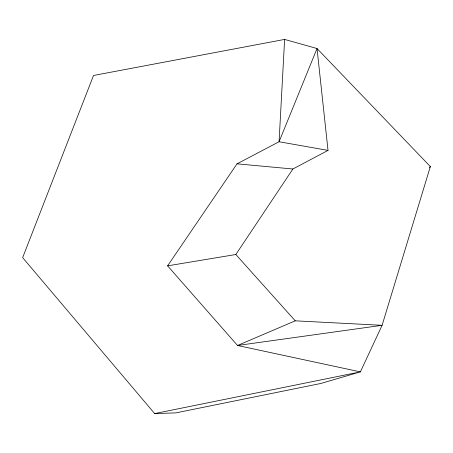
<?xml version="1.0" encoding="UTF-8"?>
<svg xmlns="http://www.w3.org/2000/svg" width="453" height="453" viewBox="0 0 453 453"><rect width="100%" height="100%" fill="white"/><g stroke="black" fill="none" stroke-linecap="round" stroke-linejoin="round"><path stroke-width="0.68" d="M284.62 39.417L279.071 141.749L237.027 163.833L167.593 265.843L237.525 345.48L360.384 371.89L382.1 325.305L430.35 166.562L317.032 48.522L284.62 39.417L93.516 75.481L22.65 257.638L154.66 413.583L175.815 412.881L320.832 383.47L360.384 371.89L154.66 413.583M167.593 265.843L235.837 254.507L292.887 168.997L328.023 150.396L317.032 48.522L279.071 141.749L328.023 150.396M429.444 167.644L430.35 166.562M295.254 320.826L237.525 345.48L382.1 325.305L295.254 320.826L235.837 254.507M237.027 163.833L292.887 168.997"/></g></svg>
